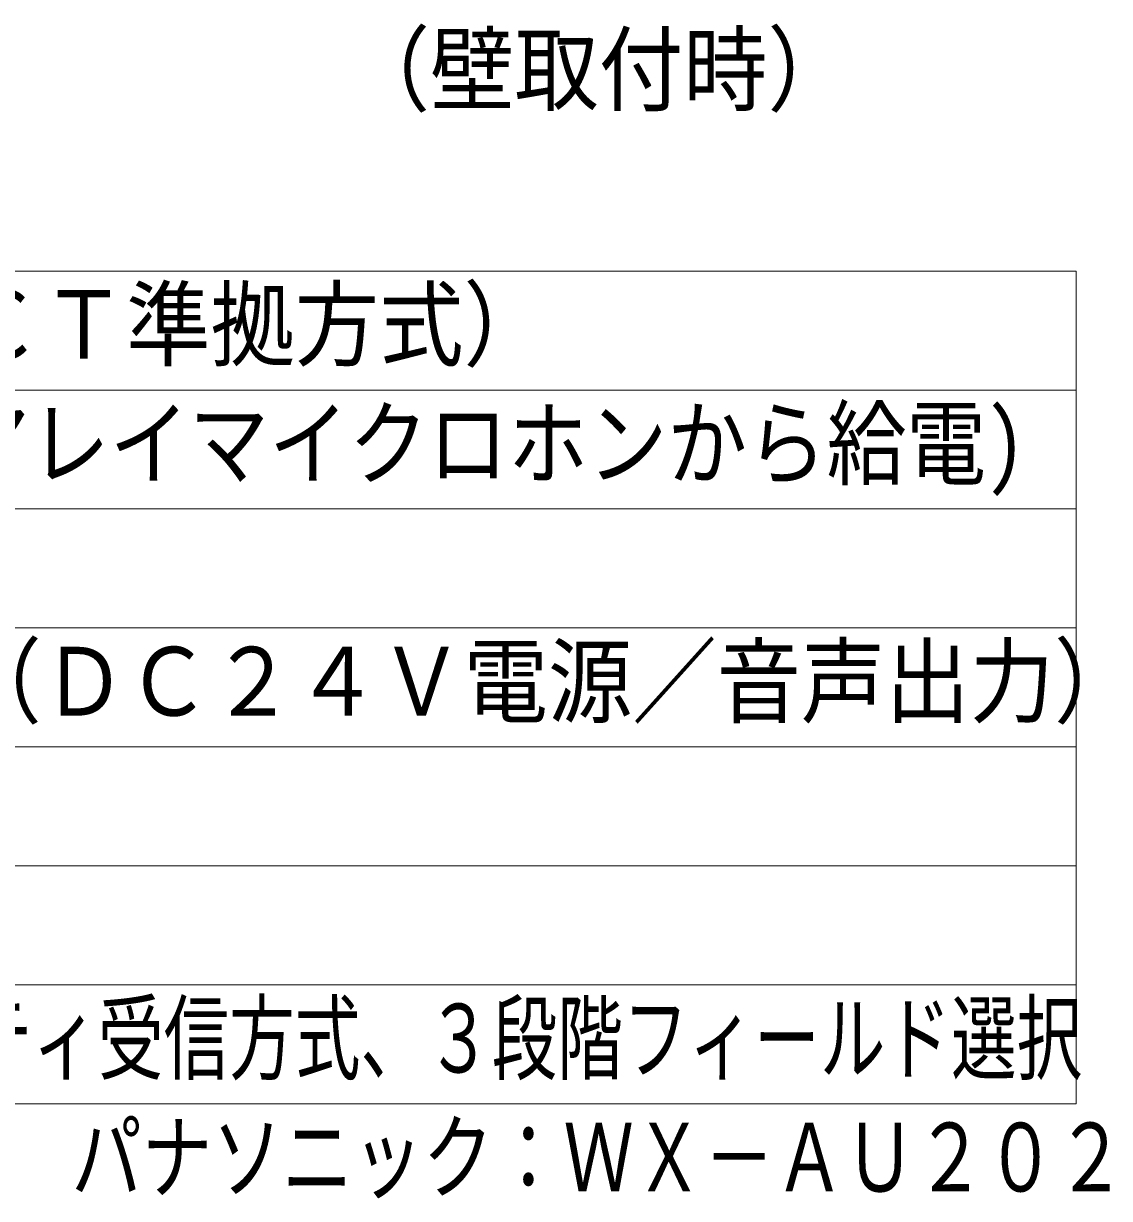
# Model space of a CAD drawing. Units: millimetres on the paper. Extents: x -62 to 64, y -58 to 59.
# Drawn here: x 18.26 to 63.91, y -58.46 to -9.07 of the extents above; entities that cross this region are included whole.
import ezdxf
from ezdxf.enums import TextEntityAlignment as Align

# ---------------------------------------------------------------- set-up
doc = ezdxf.new("R2010")
doc.units = ezdxf.units.MM
doc.layers.add('0-0_MOJI1', color=7, linetype='Continuous', lineweight=9)
doc.layers.add('0-2_WAKU', color=4, linetype='Continuous', lineweight=9)
doc.layers.add('0-1_相当品', color=4, linetype='Continuous')
doc.styles.add('ＭＳ ゴシック', font='')
doc.styles.get('ＭＳ ゴシック').set_extended_font_data('MS Gothic')

msp = doc.modelspace()

# ---------------------------------------------------------------- linework, layer by layer
at = {"layer": '0-0_MOJI1', "color": 3}
msp.add_line((62.513, -19.475), (62.513, -54.475), dxfattribs=at)
at = {"layer": '0-2_WAKU', "color": 3}
for p, q in [((-62.487, -19.475), (62.513, -19.475)), ((-62.487, -54.475), (62.513, -54.475))]:
    msp.add_line(p, q, dxfattribs=at)
at = {"layer": '0-2_WAKU'}
for p, q in [((-62.487, -24.475), (62.513, -24.475)), ((-62.487, -29.475), (62.513, -29.475)), ((-62.487, -34.475), (62.513, -34.475)), ((-62.487, -39.475), (62.513, -39.475)), ((-62.487, -44.475), (62.513, -44.475)), ((-62.487, -49.475), (62.513, -49.475))]:
    msp.add_line(p, q, dxfattribs=at)

# ---------------------------------------------------------------- texts
at = {"layer": '0-0_MOJI1', "style": 'ＭＳ ゴシック'}
for s, width, p in [('（壁取付時）', 0.9, (31.802, -13.309)), ('１．９ＧＨｚ帯（ＤＥＣＴ準拠方式）', 0.9, (-19.987, -24.03)), ('ＤＣ２４Ｖ(シーリングアレイマイクロホンから給電) ', 0.85, (-19.987, -29.03)), ('ＲＪ－４５コネクター（ＤＣ２４Ｖ電源／音声出力）', 0.9, (-19.987, -39.03)), ('アンテナ内蔵、３ダイバーシティ受信方式、３段階フィールド選択', 0.7, (-19.987, -54.03))]:
    msp.add_text(s, height=2.889, dxfattribs=dict(at, width=width)).set_placement(p, align=Align.BOTTOM_LEFT)
at = {"layer": '0-1_相当品', "style": 'ＭＳ ゴシック', "width": 0.75}
msp.add_text('パナソニック：ＷＸ－ＡＵ２０２', height=2.889, dxfattribs=at).set_placement((20.273, -59.03), align=Align.BOTTOM_LEFT)

doc.saveas('drawing.dxf')
